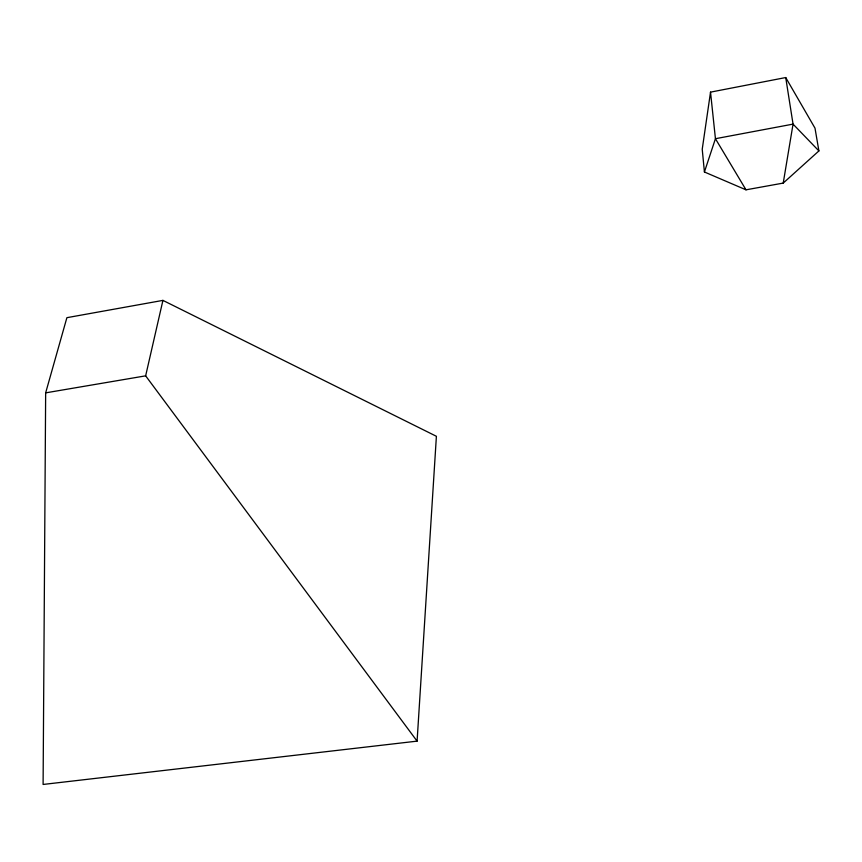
<?xml version="1.0" encoding="UTF-8"?>
<svg xmlns="http://www.w3.org/2000/svg" width="862" height="862" viewBox="0 0 862 862"><rect width="100%" height="100%" fill="white"/><g stroke="black" fill="none" stroke-linecap="round" stroke-linejoin="round"><path stroke-width="1.29" d="M45.654 392.856L43.1 784.452L417.089 741.137L436.398 436.291L162.929 300.385L66.891 317.679L45.654 392.856L145.646 375.843L417.089 741.137M710.525 92.137L702.228 149.245L704.416 171.991L745.996 189.823L783.224 183.089L818.9 150.925L814.999 128.158L785.724 77.548L710.525 92.137L715.438 138.707L704.416 171.991M783.224 183.089L793.051 124.117L785.724 77.548M145.646 375.843L162.929 300.385M818.9 150.925L793.051 124.117L715.438 138.707L745.996 189.823"/></g></svg>
